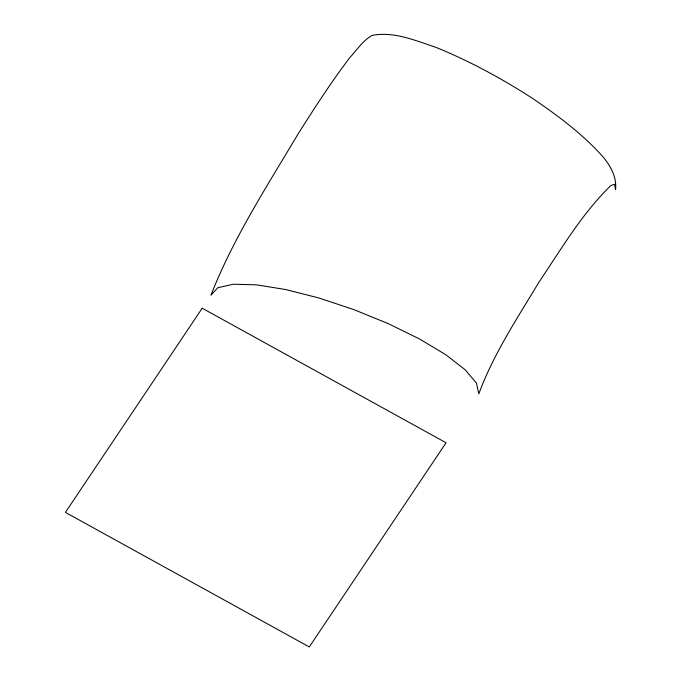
<?xml version="1.0" encoding="UTF-8"?>
<svg xmlns="http://www.w3.org/2000/svg" width="681" height="681" viewBox="0 0 681 681"><rect width="100%" height="100%" fill="white"/><g stroke="black" fill="none" stroke-linecap="round" stroke-linejoin="round"><path stroke-width="1.02" d="M615.547 184.04L610.968 185.453C581.846 213.698 561.11 249.255 538.628 282.709C516.998 318.742 493.376 354.282 478.794 393.916L476.487 383.173L465.217 369.8L445.74 354.699L419.394 338.908L387.974 323.492L353.618 309.514L318.665 297.92L285.492 289.502L256.379 284.828L233.294 284.224L217.809 287.731L210.991 295.103C233.26 238.214 266.841 186.526 297.946 134.183C314.435 108.151 331.119 82.188 349.787 57.647C356.921 49.994 362.76 40.605 372.107 35.395C393.993 31.207 415.24 40.554 435.636 47.227C469.124 60.813 500.944 78.111 531.342 97.604C557.101 115.072 582.383 133.672 603.17 157.022C610.848 166.402 616.875 177.247 615.573 189.744L614.662 184.517M202.206 308.212L65.427 512.393L309.285 646.95L446.064 442.769L202.206 308.212"/></g></svg>
